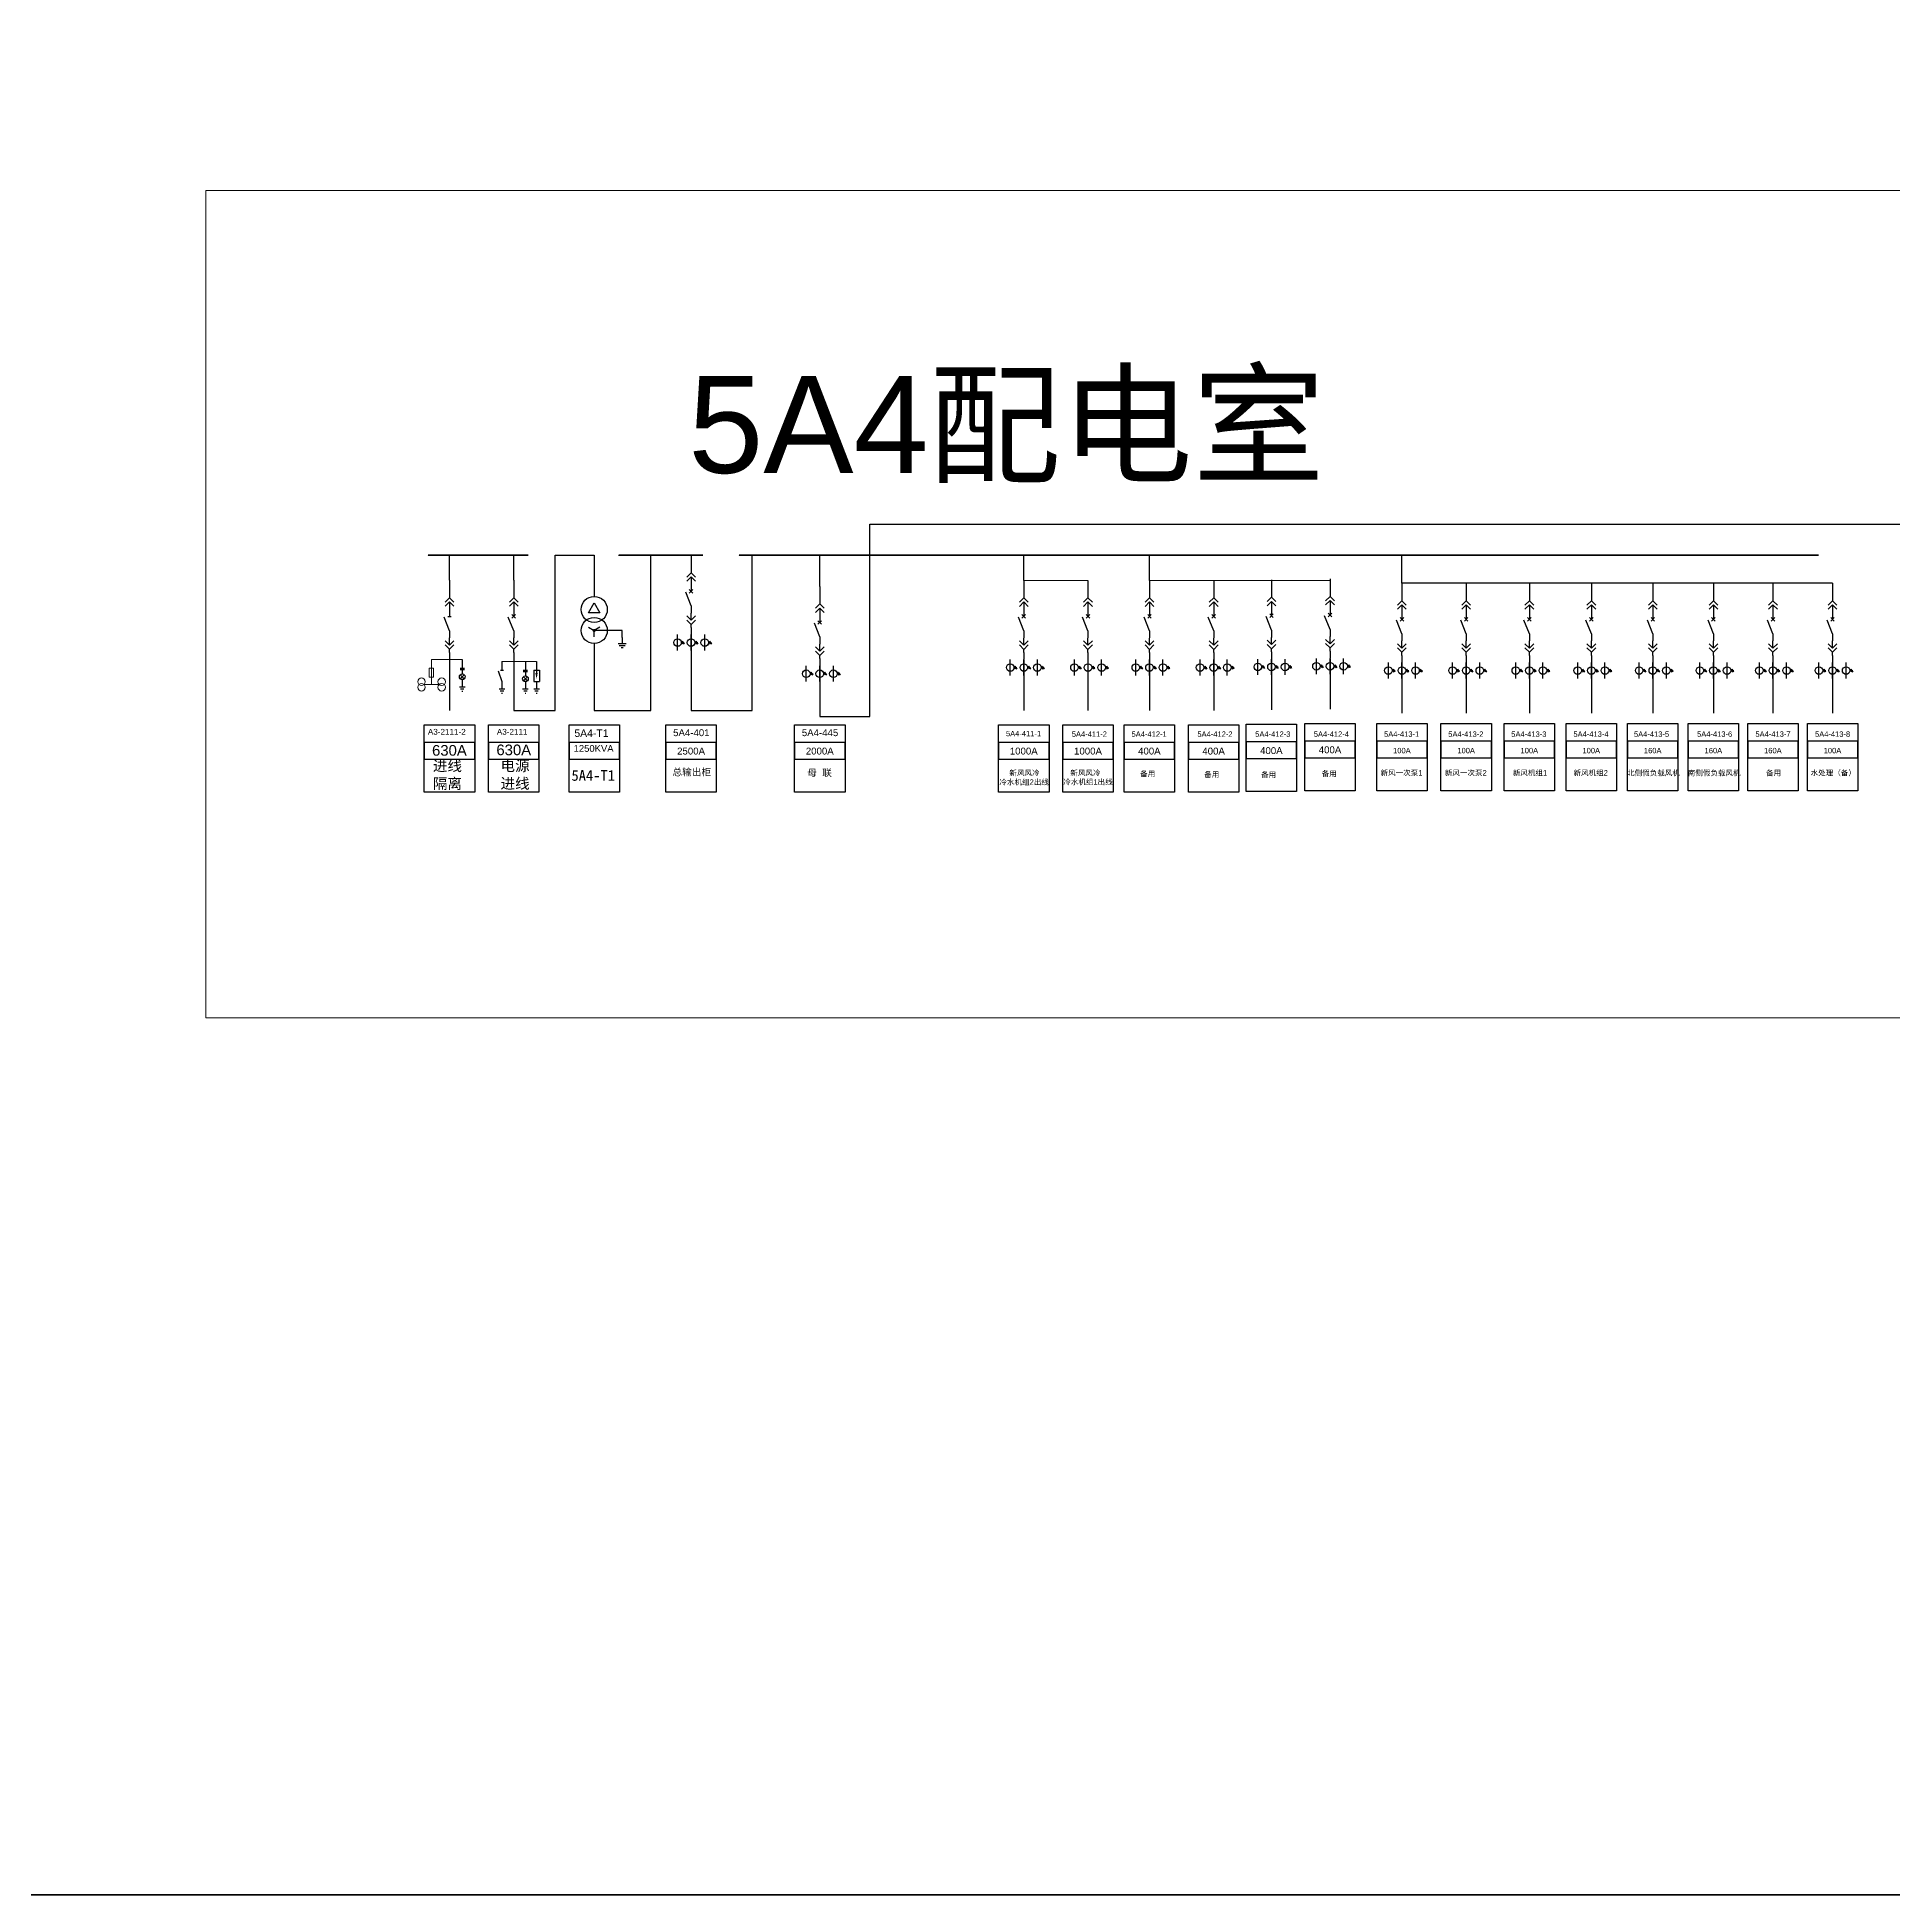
# Model space of a CAD drawing. Header units: millimetres. Extents: x -3460 to -460, y 6070 to 9130.
# Drawn here: x -1097.4 to -905.6, y 6070 to 6262 of the extents above; entities that cross this region are included whole.
import ezdxf
from ezdxf.enums import TextEntityAlignment as Align

# ---------------------------------------------------------------- set-up
doc = ezdxf.new("R2010")
doc.units = ezdxf.units.MM
doc.header["$LTSCALE"] = 1000
doc.header["$MEASUREMENT"] = 0
doc.linetypes.add('CENTER', pattern=[2, 1.25, -0.25, 0.25, -0.25])
doc.linetypes.add('CONTINOUS', pattern=[0])
doc.styles.get("Standard").update_dxf_attribs({"font": 'arial.ttf'})

# ---------------------------------------------------------------- blocks, each defined once
blk = doc.blocks.new('DYDQAA05')
at = {"color": 0}
blk.add_lwpolyline([(0, 0), (0, -7)], dxfattribs=at)
blk = doc.blocks.new('DYDQAA03')
at = {"color": 0}
for points in [[(0, 0), (0, -1.5)], [(-2.12, -3.62), (0, -1.5)], [(-2.12, -5.62), (0, -3.5)], [(2.12, -3.62), (0, -1.5)], [(2.12, -5.62), (0, -3.5)], [(0, -3.5), (0, -7)]]:
    blk.add_lwpolyline(points, dxfattribs=at)
blk = doc.blocks.new('DYDQAA09')
at = {"color": 0}
blk.add_lwpolyline([(0, 0), (0, -3.5)], dxfattribs=at)
blk.add_lwpolyline([(0, 0), (0, -3.5)], dxfattribs=at)
blk.add_lwpolyline([(0, 0), (0, -3.5)], dxfattribs=at)
blk.add_lwpolyline([(0, 0), (0, -3.5)], dxfattribs=at)
blk.add_lwpolyline([(0, 0), (0, -3.5)], dxfattribs=at)
blk.add_lwpolyline([(0, 0), (0, -3.5)], dxfattribs=at)
blk.add_lwpolyline([(0, 0), (0, -3.5)], dxfattribs=at)
blk.add_lwpolyline([(0, 0), (0, -3.5)], dxfattribs=at)
blk.add_lwpolyline([(0, 0), (0, -3.5)], dxfattribs=at)
blk = doc.blocks.new('DYDQ0201')
at = {"color": 0}
for points in [[(0.86, -0.86), (-0.86, 0.86)], [(-0.86, -0.86), (0.86, 0.86)], [(0, -7), (-2.61, -0.37)]]:
    blk.add_lwpolyline(points, dxfattribs=at)
blk = doc.blocks.new('DYDQAA04')
at = {"color": 0}
for points in [[(0, -3.5), (0, 0)], [(-2.12, -1.38), (0, -3.5)], [(-2.12, -3.38), (0, -5.5)], [(2.12, -1.38), (0, -3.5)], [(2.12, -3.38), (0, -5.5)], [(0, -7), (0, -5.5)]]:
    blk.add_lwpolyline(points, dxfattribs=at)
blk = doc.blocks.new('A$C03DD39B5')
for p, q in [((417, 475), (283, 392)), ((417, 422), (283, 339)), ((350, 333), (350, 467))]:
    blk.add_line(p, q)
blk.add_lwpolyline([(700, 167), (0, 167)])
blk.add_circle((350, 167), 167)

msp = doc.modelspace()

# ---------------------------------------------------------------- linework, layer by layer
at = {"color": 1}
for p, q in [((-1011.41, 6191.77), (-1011.41, 6211.66)), ((-1011.41, 6211.66), (-781.63, 6211.66)), ((-1016.57, 6191.77, -721.71), (-1011.41, 6191.77))]:
    msp.add_line(p, q, dxfattribs=at)
for p, q in [((-1054.84, 6205.85, -3854.83), (-1054.84, 6208.43, -2471.55)), ((-1054.84, 6205.85, -3854.83), (-1054.84, 6208.43, -2471.55)), ((-1048.2, 6205.85, -3854.88), (-1048.2, 6208.43, -2471.55)), ((-1043.93, 6192.4, -1653.66), (-1043.93, 6208.43, -1653.66)), ((-1043.93, 6208.43, -1653.66), (-1039.88, 6208.43, -1653.66)), ((-1039.88, 6208.43, -61.83), (-1039.88, 6204.18, -4672.77)), ((-1034.02, 6192.4, -4672.77), (-1034.02, 6208.43, -2887.38)), ((-1023.57, 6192.4, -2887.38), (-1023.57, 6208.43, -2887.38)), ((-1016.57, 6205.21, -2922.93), (-1016.57, 6208.43, -1539.65)), ((-995.49, 6205.84, -1764.4), (-995.49, 6208.42, -381.11)), ((-982.5, 6205.84, -1999.35), (-982.5, 6208.42, -616.07)), ((-956.41, 6205.54, -1800.17), (-956.41, 6208.42, -416.89)), ((-911.91, 6205.54, -1800.17), (-956.41, 6205.54, -1800.17)), ((-1040.47, 6202.49, -4672.77), (-1039.88, 6203.51, -4672.77)), ((-1040.47, 6202.49, -4672.77), (-1039.88, 6203.51, -4672.77)), ((-1039.88, 6203.51, -4672.77), (-1039.29, 6202.49, -4672.77)), ((-1054.84, 6200.63, -3854.88), (-1055.39, 6202.04, -3854.88)), ((-1055.02, 6202.12, -3854.88), (-1054.65, 6202.12, -3854.88)), ((-1039.29, 6202.49, -4672.77), (-1040.47, 6202.49, -4672.77)), ((-1040.47, 6201, -4672.77), (-1039.88, 6200.66, -4672.77)), ((-1039.89, 6200.76, -4672.77), (-1039.98, 6200.67, -4672.77)), ((-1039.85, 6200.76, -4672.77), (-1039.98, 6200.63, -4672.77)), ((-1039.92, 6200.76, -4672.77), (-1039.97, 6200.71, -4672.77)), ((-1039.83, 6200.75, -4672.77), (-1039.97, 6200.61, -4672.77)), ((-1039.8, 6200.73, -4672.77), (-1039.95, 6200.59, -4672.77)), ((-1039.29, 6201, -4672.77), (-1039.88, 6200.66, -4672.77)), ((-1039.79, 6200.72, -4672.77), (-1039.93, 6200.58, -4672.77)), ((-1039.78, 6200.68, -4672.77), (-1039.9, 6200.56, -4672.77)), ((-1039.78, 6200.66, -4672.77), (-1039.88, 6200.56, -4672.77)), ((-1039.88, 6199.99, -4672.77), (-1039.88, 6200.66, -4672.77)), ((-1036.99, 6200.66, -4672.77), (-1039.88, 6200.66, -4672.77)), ((-1039.88, 6199.31, -4672.77), (-1039.88, 6192.4, -4672.77)), ((-1037.4, 6199.31, -4672.77), (-1036.59, 6199.31, -4672.77)), ((-1037.3, 6199.11, -4672.77), (-1036.69, 6199.11, -4672.77)), ((-1037.09, 6198.9, -4672.77), (-1036.89, 6198.9, -4672.77)), ((-1029.87, 6200.19, -2887.38), (-1029.87, 6198.55, -2887.38)), ((-1054.84, 6197.65, -3854.88), (-1054.84, 6195.97, -1653.66)), ((-1053.52, 6197.66, -1653.66), (-1053.52, 6196.77, -1653.66)), ((-1049.41, 6197.44, -3854.88), (-1049.41, 6196.56, -3854.88)), ((-1048.2, 6197.65, -3854.88), (-1048.2, 6195.97, -1653.66)), ((-1046.99, 6197.44, -3854.88), (-1046.99, 6196.56, -3854.88)), ((-1045.84, 6197.44, -7855.17), (-1045.84, 6195.96, -7855.17)), ((-1029.87, 6198.55, -2887.38), (-1029.87, 6192.4, -2887.38)), ((-1016.57, 6196.97, -721.71), (-1016.57, 6195.33, -721.71)), ((-995.49, 6197.6, 436.83), (-995.49, 6195.96, 436.83)), ((-988.85, 6197.6, 436.83), (-988.85, 6195.96, 436.83)), ((-982.5, 6197.61, 201.87), (-982.5, 6195.97, 201.87)), ((-975.86, 6197.61, 201.87), (-975.86, 6195.97, 201.87)), ((-969.89, 6197.66, 557.42), (-969.89, 6196.02, 557.42)), ((-963.84, 6197.74, 557.42), (-963.84, 6196.1, 557.42)), ((-956.41, 6197.3, 401.05), (-956.41, 6195.66, 401.05)), ((-949.77, 6197.3, 401.05), (-949.77, 6195.66, 401.05)), ((-943.24, 6197.3, 401.05), (-943.24, 6195.66, 401.05)), ((-936.83, 6197.3, 401.05), (-936.83, 6195.66, 401.05)), ((-930.48, 6197.3, 401.05), (-930.48, 6195.66, 401.05)), ((-924.22, 6197.3, 401.05), (-924.22, 6195.66, 401.05)), ((-918.06, 6197.3, 401.05), (-918.06, 6195.66, 401.05)), ((-911.91, 6197.3, 401.05), (-911.91, 6195.66, 401.05)), ((-1054.84, 6195.97, -1653.66), (-1054.84, 6192.4, -1653.66)), ((-1053.74, 6196.77, -1653.66), (-1053.3, 6196.77, -1653.66)), ((-1053.74, 6196.62, -1653.66), (-1053.3, 6196.62, -1653.66)), ((-1053.31, 6195.67, -1653.66), (-1053.73, 6196.09, -1653.66)), ((-1053.73, 6195.67, -1653.66), (-1053.31, 6196.09, -1653.66)), ((-1053.52, 6196.62, -1653.66), (-1053.52, 6196.18, -1653.66)), ((-1053.52, 6195.58, -1653.66), (-1053.52, 6194.84, -1653.66)), ((-1049.81, 6196.48, -3854.88), (-1049.41, 6195.37, -3854.88)), ((-1049.56, 6196.56, -3854.88), (-1049.26, 6196.56, -3854.88)), ((-1049.41, 6195.37, -3854.88), (-1049.41, 6194.63, -3854.88)), ((-1048.2, 6195.97, -1653.66), (-1048.2, 6192.4, -1653.66)), ((-1047.21, 6196.56, -3854.88), (-1046.76, 6196.56, -3854.88)), ((-1047.21, 6196.41, -3854.88), (-1046.76, 6196.41, -3854.88)), ((-1046.78, 6195.46, -3854.88), (-1047.2, 6195.88, -3854.88)), ((-1047.2, 6195.46, -3854.88), (-1046.78, 6195.88, -3854.88)), ((-1046.99, 6196.41, -3854.88), (-1046.99, 6195.96, -3854.88)), ((-1046.99, 6195.37, -3854.88), (-1046.99, 6194.63, -3854.88)), ((-1046.13, 6196.56, -7855.17), (-1045.54, 6196.56, -7855.17)), ((-1046.13, 6196.56, -7855.17), (-1046.13, 6195.37, -7855.17)), ((-1046.13, 6195.37, -7855.17), (-1045.54, 6195.37, -7855.17)), ((-1045.84, 6195.37, -7855.17), (-1045.84, 6194.63, -7855.17)), ((-1045.54, 6196.56, -7855.17), (-1045.54, 6195.37, -7855.17)), ((-1016.57, 6195.33, -721.71), (-1016.57, 6191.77, -721.71)), ((-995.49, 6195.96, 436.83), (-995.49, 6192.4, 436.83)), ((-988.85, 6195.96, 436.83), (-988.85, 6192.4, 436.83)), ((-982.5, 6195.97, 201.87), (-982.5, 6192.4, 201.87)), ((-975.86, 6195.97, 201.87), (-975.86, 6192.4, 201.87)), ((-969.89, 6196.02, 557.42), (-969.89, 6192.46, 557.42)), ((-963.84, 6196.1, 557.42), (-963.84, 6192.54, 557.42)), ((-956.41, 6195.66, 401.05), (-956.41, 6192.1, 401.05)), ((-949.77, 6195.66, 401.05), (-949.77, 6192.1, 401.05)), ((-943.24, 6195.66, 401.05), (-943.24, 6192.1, 401.05)), ((-936.83, 6195.66, 401.05), (-936.83, 6192.1, 401.05)), ((-930.48, 6195.66, 401.05), (-930.48, 6192.1, 401.05)), ((-924.22, 6195.66, 401.05), (-924.22, 6192.1, 401.05)), ((-918.06, 6195.66, 401.05), (-918.06, 6192.1, 401.05)), ((-911.91, 6195.66, 401.05), (-911.91, 6192.1, 401.05)), ((-1053.81, 6194.84, -1653.66), (-1053.22, 6194.84, -1653.66)), ((-1053.7, 6194.62, -1653.66), (-1053.34, 6194.62, -1653.66)), ((-1053.56, 6194.4, -1653.66), (-1053.47, 6194.4, -1653.66)), ((-1049.7, 6194.63, -3854.88), (-1049.11, 6194.63, -3854.88)), ((-1049.59, 6194.41, -3854.88), (-1049.23, 6194.41, -3854.88)), ((-1049.45, 6194.19, -3854.88), (-1049.36, 6194.19, -3854.88)), ((-1047.28, 6194.63, -3854.88), (-1046.69, 6194.63, -3854.88)), ((-1047.16, 6194.41, -3854.88), (-1046.81, 6194.41, -3854.88)), ((-1047.03, 6194.19, -3854.88), (-1046.94, 6194.19, -3854.88)), ((-1046.13, 6194.63, -7855.17), (-1045.54, 6194.63, -7855.17)), ((-1046.02, 6194.41, -7855.17), (-1045.66, 6194.41, -7855.17)), ((-1045.88, 6194.19, -7855.17), (-1045.79, 6194.19, -7855.17)), ((-1048.2, 6192.4, -1653.66), (-1043.93, 6192.4, -1653.66)), ((-1039.88, 6192.4, -4672.77), (-1034.02, 6192.4, -4672.77)), ((-1029.87, 6192.4, -2887.38), (-1023.57, 6192.4, -2887.38))]:
    msp.add_line(p, q)
at = {"lineweight": 20}
for p, q in [((-988.85, 6205.84, -1764.4), (-995.49, 6205.84, -1764.4)), ((-982.5, 6205.84, -1999.35), (-963.84, 6205.84, -1643.8))]:
    msp.add_line(p, q, dxfattribs=at)
at = {"linetype": 'CENTER', "ltscale": 0.5}
msp.add_line((-1036.99, 6199.92, -4672.77), (-1036.99, 6200.66, -4672.77), dxfattribs=at)
at = {"lineweight": 0}
for p, q in [((-1056.71, 6197.66, -1653.66), (-1056.71, 6195.08, -1653.66)), ((-1057.46, 6195.08, -1653.66), (-1055.9, 6195.08, -1653.66))]:
    msp.add_line(p, q, dxfattribs=at)
at = {"lineweight": 80, "ltscale": 0.001071}
msp.add_lwpolyline([(-3460, 6470), (-460, 6470), (-460, 6070), (-3460, 6070)], close=True, dxfattribs=at)
at = {"color": 1, "lineweight": 13, "ltscale": 0.001071}
msp.add_lwpolyline([(-1080, 6246.13), (-730.66, 6246.13), (-730.66, 6160.63), (-1080, 6160.63)], close=True, dxfattribs=at)
at = {"color": 1, "lineweight": 40, "ltscale": 100}
for points, elevation in [([(-1046.72, 6208.43), (-1057.03, 6208.43), (-1057.03, 6208.43)], -828.81), ([(-1028.66, 6208.43), (-1037.34, 6208.43), (-1037.34, 6208.43)], -1244.64), ([(-913.37, 6208.43), (-1024.89, 6208.43), (-1024.89, 6208.43)], -1244.64)]:
    msp.add_lwpolyline(points, dxfattribs=dict(at, elevation=elevation))
at = {"elevation": -3030.03}
msp.add_lwpolyline([(-1036.99, 6199.92), (-1036.99, 6199.31)], dxfattribs=at)
at = {"lineweight": 0}
for points, elevation in [([(-1053.52, 6197.66), (-1056.71, 6197.66)], -10.92), ([(-1045.84, 6197.44), (-1049.41, 6197.44)], -2212.14)]:
    msp.add_lwpolyline(points, dxfattribs=dict(at, elevation=elevation))
at = {"lineweight": 0, "elevation": -10.92}
msp.add_lwpolyline([(-1056.71, 6195.84), (-1056.95, 6195.84), (-1056.95, 6196.78), (-1056.48, 6196.78), (-1056.48, 6195.84)], close=True, dxfattribs=at)
at = {"lineweight": 0, "elevation": -6212.43}
msp.add_lwpolyline([(-1045.84, 6195.67, 0, 0.237, 0), (-1045.84, 6196.26, 0, 0.237, 0)], format="xyseb", dxfattribs=at)
for points, elevation in [([(-1057.44, 6190.91), (-1052.23, 6190.91), (-1052.23, 6183.96), (-1057.44, 6183.96)], -10.92), ([(-1050.8, 6190.91), (-1045.59, 6190.91), (-1045.59, 6183.96), (-1050.8, 6183.96)], 1521.57), ([(-1042.48, 6190.91), (-1037.27, 6190.91), (-1037.27, 6183.96), (-1042.48, 6183.96)], -2062.58), ([(-1032.47, 6190.91), (-1027.26, 6190.91), (-1027.26, 6183.96), (-1032.47, 6183.96)], -2062.58), ([(-998.09, 6190.91), (-992.88, 6190.91), (-992.88, 6183.96), (-998.09, 6183.96)], 1261.63), ([(-991.45, 6190.91), (-986.24, 6190.91), (-986.24, 6183.96), (-991.45, 6183.96)], 1261.63), ([(-985.11, 6190.91), (-979.9, 6190.91), (-979.9, 6183.96), (-985.11, 6183.96)], 1026.67), ([(-978.47, 6190.91), (-973.26, 6190.91), (-973.26, 6183.96), (-978.47, 6183.96)], 1026.67), ([(-972.5, 6190.97), (-967.29, 6190.97), (-967.29, 6184.02), (-972.5, 6184.02)], 1382.22), ([(-966.44, 6191.05), (-961.23, 6191.05), (-961.23, 6184.09), (-966.44, 6184.09)], 1382.22), ([(-966.44, 6187.5), (-961.23, 6187.5), (-961.23, 6189.23), (-966.44, 6189.23)], 1382.22), ([(-959.01, 6191.04), (-953.8, 6191.04), (-953.8, 6184.09), (-959.01, 6184.09)], -260.52), ([(-959.01, 6187.49), (-953.8, 6187.49), (-953.8, 6189.23), (-959.01, 6189.23)], -260.52), ([(-952.37, 6191.04), (-947.16, 6191.04), (-947.16, 6184.09), (-952.37, 6184.09)], -260.52), ([(-952.37, 6187.49), (-947.16, 6187.49), (-947.16, 6189.23), (-952.37, 6189.23)], -260.52), ([(-945.84, 6191.04), (-940.63, 6191.04), (-940.63, 6184.09), (-945.84, 6184.09)], -260.52), ([(-945.84, 6187.49), (-940.63, 6187.49), (-940.63, 6189.23), (-945.84, 6189.23)], -260.52), ([(-939.44, 6191.04), (-934.23, 6191.04), (-934.23, 6184.09), (-939.44, 6184.09)], -260.52), ([(-939.44, 6187.49), (-934.23, 6187.49), (-934.23, 6189.23), (-939.44, 6189.23)], -260.52), ([(-933.09, 6191.04), (-927.88, 6191.04), (-927.88, 6184.09), (-933.09, 6184.09)], -260.52), ([(-933.09, 6187.49), (-927.88, 6187.49), (-927.88, 6189.23), (-933.09, 6189.23)], -260.52), ([(-926.82, 6191.04), (-921.61, 6191.04), (-921.61, 6184.09), (-926.82, 6184.09)], -260.52), ([(-926.82, 6187.49), (-921.61, 6187.49), (-921.61, 6189.23), (-926.82, 6189.23)], -260.52), ([(-920.67, 6191.04), (-915.46, 6191.04), (-915.46, 6184.09), (-920.67, 6184.09)], -260.52), ([(-920.67, 6187.49), (-915.46, 6187.49), (-915.46, 6189.23), (-920.67, 6189.23)], -260.52), ([(-914.51, 6191.04), (-909.3, 6191.04), (-909.3, 6184.09), (-914.51, 6184.09)], -260.52), ([(-914.51, 6187.49), (-909.3, 6187.49), (-909.3, 6189.23), (-914.51, 6189.23)], -260.52), ([(-1057.44, 6187.36), (-1052.23, 6187.36), (-1052.23, 6189.1), (-1057.44, 6189.1)], -10.92), ([(-1050.8, 6187.36), (-1045.59, 6187.36), (-1045.59, 6189.1), (-1050.8, 6189.1)], 1521.57), ([(-1042.48, 6187.36), (-1037.27, 6187.36), (-1037.27, 6189.1), (-1042.48, 6189.1)], -2062.58), ([(-1032.47, 6187.36), (-1027.26, 6187.36), (-1027.26, 6189.1), (-1032.47, 6189.1)], -2062.58), ([(-998.09, 6187.36), (-992.88, 6187.36), (-992.88, 6189.09), (-998.09, 6189.09)], 1261.63), ([(-991.45, 6187.36), (-986.24, 6187.36), (-986.24, 6189.09), (-991.45, 6189.09)], 1261.63), ([(-985.11, 6187.36), (-979.9, 6187.36), (-979.9, 6189.1), (-985.11, 6189.1)], 1026.67), ([(-978.47, 6187.36), (-973.26, 6187.36), (-973.26, 6189.1), (-978.47, 6189.1)], 1026.67), ([(-972.5, 6187.42), (-967.29, 6187.42), (-967.29, 6189.15), (-972.5, 6189.15)], 1382.22)]:
    msp.add_lwpolyline(points, close=True, dxfattribs=dict(elevation=elevation))
for points in [[(-1019.17, 6190.91), (-1013.96, 6190.91), (-1013.96, 6183.96), (-1019.17, 6183.96)], [(-1019.17, 6187.36), (-1013.96, 6187.36), (-1013.96, 6189.1), (-1019.17, 6189.1)]]:
    msp.add_lwpolyline(points, close=True)
at = {"linetype": 'CONTINOUS'}
for centre in [(-1039.88, 6202.83, -4672.77), (-1039.88, 6200.66, -4672.77)]:
    msp.add_circle(centre, 1.35, dxfattribs=at)
for centre, radius in [((-1039.88, 6200.66, -4672.77), 0.101), ((-1053.52, 6195.88, -1653.66), 0.296), ((-1046.99, 6195.67, -3854.88), 0.296)]:
    msp.add_circle(centre, radius)
at = {"lineweight": 0}
for centre in [(-1057.73, 6195.36, -1653.66), (-1057.73, 6194.79, -1653.66), (-1055.64, 6195.36, -1653.66), (-1055.64, 6194.79, -1653.66)]:
    msp.add_circle(centre, 0.39, dxfattribs=at)

# ---------------------------------------------------------------- block references
at = {"xscale": 0.2128962921302706, "yscale": 0.2128962921302706, "zscale": 0.2128962921302706}
for name, p in [('DYDQAA05', (-1029.87, 6208.43, -5088.6)), ('DYDQAA03', (-1029.87, 6206.94, -5088.6)), ('DYDQAA05', (-1054.84, 6205.85, -3854.88)), ('DYDQAA05', (-1048.2, 6205.85, -3854.88)), ('DYDQ0201', (-1029.87, 6204.7, -5088.6)), ('DYDQAA09', (-1029.87, 6205.45, -5088.6)), ('DYDQAA05', (-1016.57, 6205.21, -2922.93)), ('DYDQAA05', (-995.49, 6205.84, -1764.4)), ('DYDQAA05', (-988.85, 6205.84, -1764.4)), ('DYDQAA05', (-982.5, 6205.84, -1999.35)), ('DYDQAA05', (-975.86, 6205.84, -1999.35)), ('DYDQAA05', (-969.89, 6205.9, -1643.8)), ('DYDQAA05', (-963.84, 6205.98, -1643.8)), ('DYDQAA05', (-956.41, 6205.54, -1800.17)), ('DYDQAA05', (-949.77, 6205.54, -1800.17)), ('DYDQAA05', (-943.24, 6205.54, -1800.17)), ('DYDQAA05', (-936.83, 6205.54, -1800.17)), ('DYDQAA05', (-930.48, 6205.54, -1800.17)), ('DYDQAA05', (-924.22, 6205.54, -1800.17)), ('DYDQAA05', (-918.06, 6205.54, -1800.17)), ('DYDQAA05', (-911.91, 6205.54, -1800.17)), ('DYDQAA03', (-1054.84, 6204.36, -3854.88)), ('DYDQAA09', (-1054.84, 6202.87, -3854.88)), ('DYDQAA03', (-1048.2, 6204.36, -3854.88)), ('DYDQAA09', (-1048.2, 6202.87, -3854.88)), ('DYDQAA09', (-1029.87, 6203.21, -5088.6)), ('DYDQAA03', (-1016.57, 6203.72, -2922.93)), ('DYDQAA03', (-995.49, 6204.35, -1764.4)), ('DYDQAA09', (-995.49, 6202.86, -1764.4)), ('DYDQAA03', (-988.85, 6204.35, -1764.4)), ('DYDQAA09', (-988.85, 6202.86, -1764.4)), ('DYDQAA03', (-982.5, 6204.35, -1999.35)), ('DYDQAA09', (-982.5, 6202.86, -1999.35)), ('DYDQAA03', (-975.86, 6204.35, -1999.35)), ('DYDQAA09', (-975.86, 6202.86, -1999.35)), ('DYDQAA03', (-969.89, 6204.41, -1643.8)), ('DYDQAA09', (-969.89, 6202.92, -1643.8)), ('DYDQAA03', (-963.84, 6204.49, -1643.8)), ('DYDQAA09', (-963.84, 6203, -1643.8)), ('DYDQAA03', (-956.41, 6204.05, -1800.17)), ('DYDQAA03', (-949.77, 6204.05, -1800.17)), ('DYDQAA03', (-943.24, 6204.05, -1800.17)), ('DYDQAA03', (-936.83, 6204.05, -1800.17)), ('DYDQAA03', (-930.48, 6204.05, -1800.17)), ('DYDQAA03', (-924.22, 6204.05, -1800.17)), ('DYDQAA03', (-918.06, 6204.05, -1800.17)), ('DYDQAA03', (-911.91, 6204.05, -1800.17)), ('DYDQ0201', (-1048.2, 6202.12, -3854.88)), ('DYDQAA04', (-1029.87, 6202.46, -5088.6)), ('DYDQAA09', (-1029.87, 6200.97, -5088.6)), ('DYDQ0201', (-1016.57, 6201.48, -2922.93)), ('DYDQAA09', (-1016.57, 6202.23, -2922.93)), ('DYDQ0201', (-995.49, 6202.12, -1764.4)), ('DYDQ0201', (-988.85, 6202.12, -1764.4)), ('DYDQ0201', (-982.5, 6202.12, -1999.35)), ('DYDQ0201', (-975.86, 6202.12, -1999.35)), ('DYDQ0201', (-969.89, 6202.18, -1643.8)), ('DYDQ0201', (-963.84, 6202.26, -1643.8)), ('DYDQAA09', (-963.84, 6200.77, -1643.8)), ('DYDQ0201', (-956.41, 6201.81, -1800.17)), ('DYDQAA09', (-956.41, 6202.56, -1800.17)), ('DYDQ0201', (-949.77, 6201.81, -1800.17)), ('DYDQAA09', (-949.77, 6202.56, -1800.17)), ('DYDQ0201', (-943.24, 6201.81, -1800.17)), ('DYDQAA09', (-943.24, 6202.56, -1800.17)), ('DYDQ0201', (-936.83, 6201.81, -1800.17)), ('DYDQAA09', (-936.83, 6202.56, -1800.17)), ('DYDQ0201', (-930.48, 6201.81, -1800.17)), ('DYDQAA09', (-930.48, 6202.56, -1800.17)), ('DYDQ0201', (-924.22, 6201.81, -1800.17)), ('DYDQAA09', (-924.22, 6202.56, -1800.17)), ('DYDQ0201', (-918.06, 6201.81, -1800.17)), ('DYDQAA09', (-918.06, 6202.56, -1800.17)), ('DYDQ0201', (-911.91, 6201.81, -1800.17)), ('DYDQAA09', (-911.91, 6202.56, -1800.17)), ('DYDQAA04', (-1054.84, 6199.89, -3854.88)), ('DYDQAA09', (-1054.84, 6200.63, -3854.88)), ('DYDQAA04', (-1048.2, 6199.89, -3854.88)), ('DYDQAA09', (-1048.2, 6200.63, -3854.88)), ('DYDQAA04', (-1016.57, 6199.25, -2922.93)), ('DYDQAA09', (-1016.57, 6199.99, -2922.93)), ('DYDQAA04', (-995.49, 6199.88, -1764.4)), ('DYDQAA09', (-995.49, 6200.63, -1764.4)), ('DYDQAA04', (-988.85, 6199.88, -1764.4)), ('DYDQAA09', (-988.85, 6200.63, -1764.4)), ('DYDQAA04', (-982.5, 6199.88, -1999.35)), ('DYDQAA09', (-982.5, 6200.63, -1999.35)), ('DYDQAA04', (-975.86, 6199.88, -1999.35)), ('DYDQAA09', (-975.86, 6200.63, -1999.35)), ('DYDQAA04', (-969.89, 6199.94, -1643.8)), ('DYDQAA09', (-969.89, 6200.69, -1643.8)), ('DYDQAA04', (-963.84, 6200.02, -1643.8)), ('DYDQAA04', (-956.41, 6199.58, -1800.17)), ('DYDQAA09', (-956.41, 6200.32, -1800.17)), ('DYDQAA04', (-949.77, 6199.58, -1800.17)), ('DYDQAA09', (-949.77, 6200.32, -1800.17)), ('DYDQAA04', (-943.24, 6199.58, -1800.17)), ('DYDQAA09', (-943.24, 6200.32, -1800.17)), ('DYDQAA04', (-936.83, 6199.58, -1800.17)), ('DYDQAA09', (-936.83, 6200.32, -1800.17)), ('DYDQAA04', (-930.48, 6199.58, -1800.17)), ('DYDQAA09', (-930.48, 6200.32, -1800.17)), ('DYDQAA04', (-924.22, 6199.58, -1800.17)), ('DYDQAA09', (-924.22, 6200.32, -1800.17)), ('DYDQAA04', (-918.06, 6199.58, -1800.17)), ('DYDQAA09', (-918.06, 6200.32, -1800.17)), ('DYDQAA04', (-911.91, 6199.58, -1800.17)), ('DYDQAA09', (-911.91, 6200.32, -1800.17)), ('DYDQAA09', (-1054.84, 6198.4, -3854.88)), ('DYDQAA09', (-1048.2, 6198.4, -3854.88)), ('DYDQAA09', (-1016.57, 6197.76, -2922.93)), ('DYDQAA09', (-995.49, 6198.39, -1764.4)), ('DYDQAA09', (-988.85, 6198.39, -1764.4)), ('DYDQAA09', (-982.5, 6198.39, -1999.35)), ('DYDQAA09', (-975.86, 6198.39, -1999.35)), ('DYDQAA09', (-969.89, 6198.45, -1643.8)), ('DYDQAA09', (-963.84, 6198.53, -1643.8)), ('DYDQAA09', (-956.41, 6198.09, -1800.17)), ('DYDQAA09', (-949.77, 6198.09, -1800.17)), ('DYDQAA09', (-943.24, 6198.09, -1800.17)), ('DYDQAA09', (-936.83, 6198.09, -1800.17)), ('DYDQAA09', (-930.48, 6198.09, -1800.17)), ('DYDQAA09', (-924.22, 6198.09, -1800.17)), ('DYDQAA09', (-918.06, 6198.09, -1800.17)), ('DYDQAA09', (-911.91, 6198.09, -1800.17))]:
    msp.add_blockref(name, p, dxfattribs=at)
at = {"linetype": 'Continuous', "xscale": 0.00233888397733859, "yscale": 0.00233888397733859, "zscale": 0.00233888397733859, "rotation": 270}
for p in [(-1031.66, 6200.23, -2887.38), (-1030.26, 6200.23, -2887.38), (-1028.85, 6200.23, -2887.38), (-1018.36, 6197.01, -721.71), (-1016.96, 6197.01, -721.71), (-1015.55, 6197.01, -721.71), (-997.28, 6197.65, 436.83), (-995.87, 6197.65, 436.83), (-994.47, 6197.65, 436.83), (-990.64, 6197.65, 436.83), (-989.24, 6197.65, 436.83), (-987.83, 6197.65, 436.83), (-984.3, 6197.65, 201.87), (-982.89, 6197.65, 201.87), (-981.49, 6197.65, 201.87), (-977.66, 6197.65, 201.87), (-976.25, 6197.65, 201.87), (-974.85, 6197.65, 201.87), (-971.69, 6197.71, 557.42), (-970.28, 6197.71, 557.42), (-968.88, 6197.71, 557.42), (-965.63, 6197.78, 557.42), (-964.22, 6197.78, 557.42), (-962.82, 6197.78, 557.42), (-958.2, 6197.34, 401.05), (-956.8, 6197.34, 401.05), (-955.39, 6197.34, 401.05), (-951.56, 6197.34, 401.05), (-950.16, 6197.34, 401.05), (-948.75, 6197.34, 401.05), (-945.03, 6197.34, 401.05), (-943.63, 6197.34, 401.05), (-942.22, 6197.34, 401.05), (-938.63, 6197.34, 401.05), (-937.22, 6197.34, 401.05), (-935.82, 6197.34, 401.05), (-932.28, 6197.34, 401.05), (-930.87, 6197.34, 401.05), (-929.47, 6197.34, 401.05), (-926.01, 6197.34, 401.05), (-924.61, 6197.34, 401.05), (-923.2, 6197.34, 401.05), (-919.85, 6197.34, 401.05), (-918.45, 6197.34, 401.05), (-917.05, 6197.34, 401.05), (-913.7, 6197.34, 401.05), (-912.3, 6197.34, 401.05), (-910.89, 6197.34, 401.05)]:
    msp.add_blockref('A$C03DD39B5', p, dxfattribs=at)

# ---------------------------------------------------------------- texts
at = {"lineweight": 0}
for s, height, p in [('5A4-401', 0.713, (-1029.84, 6189.74, -5088.6)), ('5A4-445', 0.713, (-1016.54, 6189.74, -2922.93)), ('5A4-411-1', 0.557, (-995.51, 6189.73, -1481.73)), ('5A4-411-2', 0.557, (-988.71, 6189.67, -1481.73)), ('5A4-412-1', 0.557, (-982.53, 6189.67, -1716.68)), ('5A4-412-2', 0.557, (-975.73, 6189.67, -1716.68)), ('5A4-412-3', 0.557, (-969.75, 6189.67, -1361.13)), ('5A4-412-4', 0.557, (-963.7, 6189.67, -1361.13)), ('5A4-413-1', 0.557, (-956.44, 6189.67, -1800.17)), ('5A4-413-2', 0.557, (-949.8, 6189.67, -1800.17)), ('5A4-413-3', 0.557, (-943.29, 6189.67, -1673.87)), ('5A4-413-4', 0.557, (-936.87, 6189.67, -1673.87)), ('5A4-413-5', 0.557, (-930.61, 6189.67, -1673.87)), ('5A4-413-6', 0.557, (-924.09, 6189.67, -1673.87)), ('5A4-413-7', 0.557, (-918.06, 6189.67, -1673.87)), ('5A4-413-8', 0.557, (-911.9, 6189.67, -1673.87)), ('2500A', 0.713, (-1029.87, 6187.84, -5088.6)), ('2000A', 0.713, (-1016.57, 6187.84, -2922.93)), ('1000A', 0.713, (-995.49, 6187.84, -1764.4)), ('1000A', 0.713, (-988.85, 6187.84, -1764.4)), ('400A', 0.713, (-982.51, 6187.84, -1999.35)), ('400A', 0.713, (-975.87, 6187.84, -1999.35)), ('400A', 0.713, (-969.9, 6187.89, -1643.8)), ('400A', 0.713, (-963.84, 6187.97, -1643.8)), ('100A', 0.557, (-956.41, 6187.97, -1800.17)), ('100A', 0.557, (-949.77, 6187.97, -1800.17)), ('100A', 0.557, (-943.24, 6187.97, -1800.17)), ('100A', 0.557, (-936.84, 6187.97, -1800.17)), ('160A', 0.557, (-930.49, 6187.97, -1800.17)), ('160A', 0.557, (-924.22, 6187.97, -1800.17)), ('160A', 0.557, (-918.07, 6187.97, -1800.17)), ('100A', 0.557, (-911.91, 6187.97, -1800.17)), ('总输出柜', 0.713, (-1029.79, 6185.67, -5088.6)), ('母  联', 0.713, (-1016.59, 6185.59, -2922.93)), ('新风风冷', 0.557, (-995.41, 6185.66, -3147.68)), ('冷水机组1出线', 0.557, (-988.85, 6184.73, -3021.38)), ('新风风冷', 0.557, (-989.11, 6185.66, -3147.68)), ('备用', 0.557, (-982.68, 6185.57, -1764.4)), ('备用', 0.557, (-976.06, 6185.5, -1999.35)), ('备用', 0.557, (-970.18, 6185.48, -1764.4)), ('备用', 0.557, (-963.92, 6185.58, -1999.35)), ('新风一次泵1', 0.557, (-956.45, 6185.67, -3057.15)), ('新风一次泵2', 0.557, (-949.81, 6185.67, -3057.15)), ('新风机组1', 0.557, (-943.17, 6185.67, -3183.45)), ('新风机组2', 0.557, (-936.9, 6185.67, -3183.45)), ('北侧假负载风机', 0.557, (-930.41, 6185.66, -1800.17)), ('南侧假负载风机', 0.557, (-924.14, 6185.66, -1800.17)), ('备用', 0.557, (-917.99, 6185.66, -1800.17)), ('水处理（备）', 0.557, (-911.83, 6185.67, -1800.17)), ('冷水机组2出线', 0.557, (-995.45, 6184.71, -3021.38))]:
    msp.add_text(s, height=height, dxfattribs=at).set_placement(p, align=Align.CENTER)
at = {"color": 0, "lineweight": 40, "insert": (-1030.17, 6226.94, -183.22), "char_height": 10, "width": 0.000000001, "attachment_point": 1}
msp.add_mtext('5A4{\\fSimSun|b0|i0|c134|p2;配电室}', dxfattribs=at)
for s, insert, char_height, width, attachment_point in [('A3-2111-2', (-1057.07, 6190.49, 294.66), 0.6, 1.5227, 1), ('{\\H0.779221x;A3-2111\\P', (-1049.94, 6190.49, 294.66), 0.77, 1.1343, 1), ('5A4-T1\\P', (-1041.93, 6190.43, 294.66), 0.77, 1.1343, 1), ('630A', (-1056.64, 6188.82, -1653.66), 1.1, 1.1343, 1), ('进线\\P隔离', (-1056.55, 6185.7, -1653.66), 1.1, 3.5463, 4), ('630A', (-1049.99, 6188.87, -3601.97), 1.1, 1.1343, 1), ('电源\\P进线', (-1049.56, 6185.71, -1653.66), 1.1, 3.5463, 4), ('1250KVA', (-1042.01, 6188.82, -4993.71), 0.7, 1.1343, 1), ('{\\fSimSun|b0|i0|c134|p2;5A4-T1\\P', (-1042.23, 6185.67, -3705.32), 1.1, 6.0727, 4)]:
    msp.add_mtext(s, dxfattribs=dict(insert=insert, char_height=char_height, width=width, attachment_point=attachment_point))

doc.saveas('drawing.dxf')
